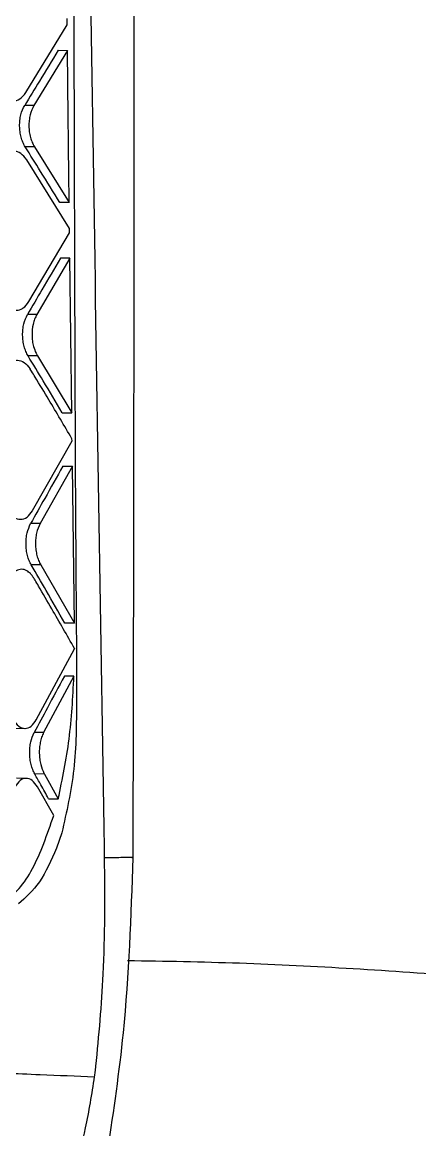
# Model space of a CAD drawing. Extents: x 525 to 609, y 649 to 778.
# Drawn here: x 538.099 to 538.779, y 712.317 to 714.209 of the extents above; entities that cross this region are included whole.
import ezdxf

# ---------------------------------------------------------------- set-up
doc = ezdxf.new("R2010")
doc.units = 0
doc.header["$MEASUREMENT"] = 0
doc.layers.add('1', color=4, linetype='Continuous')

# ---------------------------------------------------------------- blocks, each defined once
blk = doc.blocks.new('JETSETTER')
at = {"layer": '1', "color": 3, "linetype": 'Continuous', "lineweight": 25}
for p, q in [((12.9782, 44.9646), (13.0491, 45.0805)), ((13.0495, 45.0367), (12.9922, 44.9426)), ((13.0337, 45.0368), (13.0495, 45.0367)), ((12.9922, 44.9426), (12.9764, 44.9427)), ((12.9931, 44.8719), (12.9773, 44.8719)), ((12.9931, 44.8719), (13.0524, 44.7767)), ((13.0529, 44.7324), (12.9799, 44.8499)), ((13.0524, 44.7767), (13.0364, 44.7767)), ((12.9836, 44.6076), (13.053, 44.7252)), ((13.0535, 44.6815), (12.9972, 44.5856)), ((13.0535, 44.6815), (13.0375, 44.6815)), ((13.0567, 44.4177), (13.0535, 44.6815)), ((12.9972, 44.5856), (12.9812, 44.5856)), ((12.9982, 44.5149), (12.9822, 44.5149)), ((12.9982, 44.5149), (13.0567, 44.4177)), ((13.0406, 44.4178), (13.0567, 44.4177)), ((12.9896, 44.2506), (13.0573, 44.3701)), ((13.0573, 44.3701), (13.0572, 44.3735)), ((13.0578, 44.3263), (13.0027, 44.2286)), ((13.0417, 44.3264), (13.0578, 44.3263)), ((13.0615, 44.0585), (13.0578, 44.3263)), ((13.0027, 44.2286), (12.9865, 44.2286)), ((13.0039, 44.1579), (12.9877, 44.1579)), ((13.0039, 44.1579), (13.0615, 44.0585)), ((13.0615, 44.0585), (13.0452, 44.0585)), ((12.9962, 43.8935), (13.0615, 44.0144)), ((13.0606, 43.9678), (13.0088, 43.8716)), ((13.0606, 43.9678), (13.0442, 43.9678)), ((12.9605, 43.8789), (12.9768, 43.8788)), ((13.0088, 43.8716), (12.9924, 43.8716)), ((12.9789, 43.7934), (12.9625, 43.7935)), ((13.0101, 43.8008), (12.9936, 43.8009)), ((13.0101, 43.8008), (13.0337, 43.7587)), ((13.026, 43.7298), (12.9985, 43.7788)), ((13.0172, 43.7587), (13.0337, 43.7587)), ((13.0398, 43.7003), (13.031, 43.6743)), ((13.112, 43.6751), (13.1123, 43.6579))]:
    blk.add_line(p, q, dxfattribs=at)
for points, knots in [([(13.1617, 43.6583), (13.1622, 43.8718), (13.1631, 44.3019), (13.1636, 44.9309), (13.164, 45.5277), (13.1641, 46.0716), (13.1642, 46.6131), (13.1644, 47.1644), (13.1649, 47.7379), (13.1655, 48.2142), (13.1661, 48.5971), (13.1667, 48.8903), (13.1673, 49.1848), (13.168, 49.4959), (13.1689, 49.8389), (13.17, 50.2232), (13.1714, 50.6654), (13.173, 51.1684), (13.1748, 51.7351), (13.1764, 52.3521), (13.1781, 52.9987), (13.1786, 53.4397), (13.1789, 53.6583)], [0, 0, 0, 0, 0.064043, 0.129021, 0.188699, 0.243093, 0.292193, 0.351147, 0.408463, 0.464243, 0.49402, 0.523342, 0.552206, 0.582377, 0.616662, 0.655095, 0.69768, 0.749323, 0.805999, 0.867696, 0.934431, 1, 1, 1, 1]), ([(13.06, 48.6569), (13.0609, 48.0575), (13.0622, 47.1359), (13.083, 45.4752), (13.1001, 44.4142), (13.112, 43.6751)], [0, 0, 0, 0, 0.360925, 0.55487, 1, 1, 1, 1]), ([(13.0587, 45.5691), (13.0597, 45.2575), (13.0612, 44.7898), (13.0628, 44.2411), (13.0654, 43.9675), (13.0641, 43.8071), (13.0479, 43.7359), (13.0398, 43.7003)], [0, 0, 0, 0, 0.498043, 0.747571, 0.874859, 0.937491, 1, 1, 1, 1]), ([(13.0491, 45.0805), (13.049, 45.0825), (13.049, 45.0861), (13.049, 45.0896), (13.0489, 45.0912)], [0, 0, 0, 0, 0.559988, 1, 1, 1, 1]), ([(13.0337, 45.0368), (13.0229, 45.0192), (13.0038, 44.9878), (12.9847, 44.9565), (12.9764, 44.9427)], [0, 0, 0, 0, 0.559999, 1, 1, 1, 1]), ([(13.0524, 44.7767), (13.0522, 44.792), (13.0517, 44.8353), (13.0507, 44.922), (13.05, 44.9934), (13.0495, 45.0367)], [0, 0, 0, 0, 0.176668, 0.500002, 1, 1, 1, 1]), ([(12.934, 44.9645), (12.9374, 44.9604), (12.944, 44.9522), (12.9565, 44.9488), (12.9687, 44.9522), (12.9751, 44.9605), (12.9782, 44.9646)], [0, 0, 0, 0, 0.248675, 0.499085, 0.749911, 1, 1, 1, 1]), ([(12.9773, 44.8719), (12.9759, 44.8744), (12.9731, 44.8794), (12.9701, 44.8883), (12.9683, 44.8977), (12.9676, 44.9074), (12.968, 44.9172), (12.9702, 44.9299), (12.9739, 44.9376), (12.9764, 44.9427)], [0, 0, 0, 0, 0.129361, 0.255607, 0.379078, 0.500175, 0.623778, 0.750467, 1, 1, 1, 1]), ([(12.9922, 44.9426), (12.9897, 44.9375), (12.986, 44.9298), (12.9839, 44.9171), (12.9834, 44.9072), (12.9841, 44.8974), (12.9861, 44.888), (12.989, 44.8792), (12.9917, 44.8744), (12.9931, 44.8719)], [0, 0, 0, 0, 0.250424, 0.376666, 0.5003, 0.624737, 0.749598, 0.87224, 1, 1, 1, 1]), ([(13.0364, 44.7767), (13.0255, 44.7945), (13.006, 44.8262), (12.9861, 44.858), (12.9773, 44.8719)], [0, 0, 0, 0, 0.560001, 1, 1, 1, 1]), ([(12.9799, 44.8499), (12.9766, 44.854), (12.9701, 44.8622), (12.9591, 44.8653), (12.9511, 44.8636), (12.9435, 44.8596), (12.9393, 44.854), (12.9361, 44.8498)], [0, 0, 0, 0, 0.248514, 0.49867, 0.662234, 0.750245, 1, 1, 1, 1]), ([(13.053, 44.7252), (13.053, 44.7266), (13.0529, 44.729), (13.0529, 44.7314), (13.0529, 44.7324)], [0, 0, 0, 0, 0.559986, 1, 1, 1, 1]), ([(13.0375, 44.6815), (13.0269, 44.6636), (13.0081, 44.6316), (12.9894, 44.5997), (12.9812, 44.5856)], [0, 0, 0, 0, 0.559999, 1, 1, 1, 1]), ([(12.9408, 44.6075), (12.9441, 44.6034), (12.9506, 44.5951), (12.9622, 44.5918), (12.97, 44.5941), (12.9772, 44.5988), (12.9806, 44.6034), (12.9836, 44.6076)], [0, 0, 0, 0, 0.248309, 0.498764, 0.722797, 0.750091, 1, 1, 1, 1]), ([(12.9822, 44.5149), (12.9809, 44.5174), (12.9782, 44.5222), (12.9753, 44.531), (12.9735, 44.5404), (12.9727, 44.5503), (12.9732, 44.5602), (12.9752, 44.5729), (12.9788, 44.5806), (12.9812, 44.5856)], [0, 0, 0, 0, 0.127718, 0.250051, 0.37571, 0.50022, 0.623728, 0.750563, 1, 1, 1, 1]), ([(12.9972, 44.5856), (12.9958, 44.583), (12.9932, 44.578), (12.9898, 44.5663), (12.9885, 44.5532), (12.9895, 44.5403), (12.9915, 44.5298), (12.9949, 44.5211), (12.9974, 44.5164), (12.9982, 44.5149)], [0, 0, 0, 0, 0.1334, 0.2613, 0.500684, 0.625124, 0.750268, 0.916768, 1, 1, 1, 1]), ([(13.0406, 44.4178), (13.0298, 44.4359), (13.0106, 44.4682), (12.9909, 44.5006), (12.9822, 44.5149)], [0, 0, 0, 0, 0.56, 1, 1, 1, 1]), ([(12.9432, 44.4928), (12.9462, 44.497), (12.9503, 44.5026), (12.9577, 44.5066), (12.9654, 44.5083), (12.9759, 44.5052), (12.9823, 44.497), (12.9855, 44.4929)], [0, 0, 0, 0, 0.250493, 0.338254, 0.501581, 0.751022, 1, 1, 1, 1]), ([(13.0572, 44.3735), (13.044, 44.3957), (13.0232, 44.4307), (13.0002, 44.4691), (12.9894, 44.4866), (12.9865, 44.4913), (12.9856, 44.4927), (12.9855, 44.4928)], [0, 0, 0, 0, 0.558796, 0.881259, 0.966088, 0.996281, 1, 1, 1, 1]), ([(13.0417, 44.3264), (13.0313, 44.3081), (13.0128, 44.2755), (12.9946, 44.2429), (12.9866, 44.2286)], [0, 0, 0, 0, 0.560004, 1, 1, 1, 1]), ([(12.9485, 44.2505), (12.9516, 44.2464), (12.9579, 44.2381), (12.9695, 44.2347), (12.9808, 44.2382), (12.9867, 44.2464), (12.9896, 44.2505)], [0, 0, 0, 0, 0.247987, 0.498673, 0.750044, 1, 1, 1, 1]), ([(12.9877, 44.1579), (12.9864, 44.1604), (12.9838, 44.1652), (12.9811, 44.174), (12.9792, 44.1834), (12.9785, 44.1933), (12.9789, 44.2032), (12.9809, 44.2159), (12.9843, 44.2236), (12.9865, 44.2286)], [0, 0, 0, 0, 0.1278974, 0.2500692, 0.3757969, 0.5002556, 0.623684, 0.7506337, 1, 1, 1, 1]), ([(13.0027, 44.2286), (13.0005, 44.2235), (12.997, 44.2158), (12.9951, 44.2031), (12.9947, 44.1932), (12.9954, 44.1834), (12.9972, 44.174), (13, 44.1652), (13.0026, 44.1603), (13.0039, 44.1579)], [0, 0, 0, 0, 0.251043, 0.377159, 0.500581, 0.624737, 0.749385, 0.871811, 1, 1, 1, 1]), ([(13.0452, 44.0585), (13.0346, 44.077), (13.0157, 44.1101), (12.9962, 44.1433), (12.9877, 44.1579)], [0, 0, 0, 0, 0.560002, 1, 1, 1, 1]), ([(12.9917, 44.1358), (12.9914, 44.1362), (12.9907, 44.1371), (12.989, 44.1397), (12.9856, 44.144), (12.9794, 44.149), (12.971, 44.1513), (12.9626, 44.1489), (12.9565, 44.1437), (12.9533, 44.1393), (12.9518, 44.1368), (12.9513, 44.136), (12.9511, 44.1358)], [0, 0, 0, 0, 0.017342, 0.047361, 0.146099, 0.296685, 0.499052, 0.707987, 0.861238, 0.958556, 0.986239, 1, 1, 1, 1]), ([(13.0615, 44.0152), (13.0487, 44.0377), (13.0284, 44.0732), (13.0057, 44.1122), (12.9956, 44.1295), (12.9928, 44.1341), (12.992, 44.1354), (12.9917, 44.1358), (12.9917, 44.1358)], [0, 0, 0, 0, 0.561229, 0.884956, 0.968542, 0.990779, 0.998909, 1, 1, 1, 1]), ([(13.0615, 44.0152), (13.0615, 44.0151), (13.0615, 44.0148), (13.0615, 44.0145), (13.0615, 44.0144)], [0, 0, 0, 0, 0.559442, 1, 1, 1, 1]), ([(13.0442, 43.9678), (13.0345, 43.9499), (13.0171, 43.9177), (13, 43.8857), (12.9924, 43.8716)], [0, 0, 0, 0, 0.559999, 1, 1, 1, 1]), ([(13.0337, 43.7587), (13.0408, 43.7921), (13.0548, 43.8588), (13.0586, 43.9315), (13.0606, 43.9678)], [0, 0, 0, 0, 0.500417, 1, 1, 1, 1]), ([(12.9569, 43.8935), (12.9599, 43.8893), (12.966, 43.881), (12.977, 43.8777), (12.9878, 43.8811), (12.9934, 43.8894), (12.9962, 43.8935)], [0, 0, 0, 0, 0.247636, 0.498568, 0.750191, 1, 1, 1, 1]), ([(12.9936, 43.8009), (12.9924, 43.8033), (12.9899, 43.8082), (12.9873, 43.817), (12.9855, 43.8264), (12.9848, 43.8363), (12.9852, 43.8462), (12.987, 43.859), (12.9903, 43.8666), (12.9924, 43.8716)], [0, 0, 0, 0, 0.128113, 0.250138, 0.375954, 0.500372, 0.623724, 0.750838, 1, 1, 1, 1]), ([(13.0088, 43.8716), (13.0076, 43.869), (13.0052, 43.864), (13.0029, 43.855), (13.0015, 43.8457), (13.0012, 43.836), (13.002, 43.8263), (13.004, 43.8144), (13.008, 43.8057), (13.0098, 43.8013), (13.0101, 43.8008)], [0, 0, 0, 0, 0.134208, 0.262206, 0.384481, 0.501614, 0.625873, 0.750926, 0.970492, 1, 1, 1, 1]), ([(12.9985, 43.7788), (12.9955, 43.7829), (12.9896, 43.7912), (12.9787, 43.7945), (12.9681, 43.7911), (12.9625, 43.7829), (12.9598, 43.7787)], [0, 0, 0, 0, 0.247658, 0.498662, 0.750348, 1, 1, 1, 1]), ([(13.0172, 43.7587), (13.0128, 43.7666), (13.005, 43.7806), (12.9971, 43.7947), (12.9936, 43.8009)], [0, 0, 0, 0, 0.559988, 1, 1, 1, 1]), ([(12.9406, 43.5816), (12.9495, 43.5888), (12.9673, 43.6032), (12.9982, 43.6495), (13.0149, 43.6977), (13.026, 43.7298)], [0, 0, 0, 0, 0.249864, 0.50017, 1, 1, 1, 1]), ([(13.031, 43.6743), (13.0217, 43.6535), (13.0032, 43.6121), (12.9781, 43.59), (12.9656, 43.5789)], [0, 0, 0, 0, 0.500467, 1, 1, 1, 1]), ([(13.1123, 43.6579), (13.1128, 43.5913), (13.1137, 43.4714), (13.1026, 43.3542), (13.0976, 43.302)], [0, 0, 0, 0, 0.554845, 1, 1, 1, 1]), ([(13.1597, 43.6583), (13.1601, 43.6583), (13.1615, 43.6582), (13.1469, 43.658), (13.1238, 43.6579), (13.1123, 43.6579)], [0, 0, 0, 0, 0.179619, 0.589858, 1, 1, 1, 1]), ([(13.1189, 43.1603), (13.1286, 43.2263), (13.1529, 43.3915), (13.1584, 43.5582), (13.1618, 43.6583)], [0, 0, 0, 0, 0.399596, 1, 1, 1, 1]), ([(13.1519, 43.4824), (13.2157, 43.4814), (13.3437, 43.4792), (13.5375, 43.4692), (13.731, 43.4559), (13.924, 43.4389), (14.1162, 43.4216), (14.2443, 43.4098), (14.308, 43.4039)], [0, 0, 0, 0, 0.166298, 0.33415, 0.501464, 0.666998, 0.834417, 1, 1, 1, 1]), ([(13.0976, 43.302), (13.0972, 43.2986), (13.0964, 43.2926), (13.0956, 43.2865), (13.0953, 43.2839)], [0, 0, 0, 0, 0.5635462, 1, 1, 1, 1]), ([(13.0953, 43.2839), (13.0906, 43.2542), (13.0819, 43.1985), (13.0619, 43.1276), (13.0382, 43.0737), (13.0111, 43.0363), (12.9809, 43.0135), (12.9358, 42.999), (12.8996, 43.0078), (12.8748, 43.0138)], [0, 0, 0, 0, 0.146336, 0.274476, 0.391484, 0.504322, 0.618702, 0.738433, 1, 1, 1, 1]), ([(12.882, 43.2934), (12.9224, 43.2914), (12.9946, 43.2877), (13.0645, 43.2851), (13.0953, 43.2839)], [0, 0, 0, 0, 0.560571, 1, 1, 1, 1])]:
    blk.add_open_spline(points, degree=3, knots=knots, dxfattribs=at)

msp = doc.modelspace()

# ---------------------------------------------------------------- block references
at = {"layer": '1'}
msp.add_blockref('JETSETTER', (525.1273, 669.1243), dxfattribs=at)

doc.saveas('drawing.dxf')
